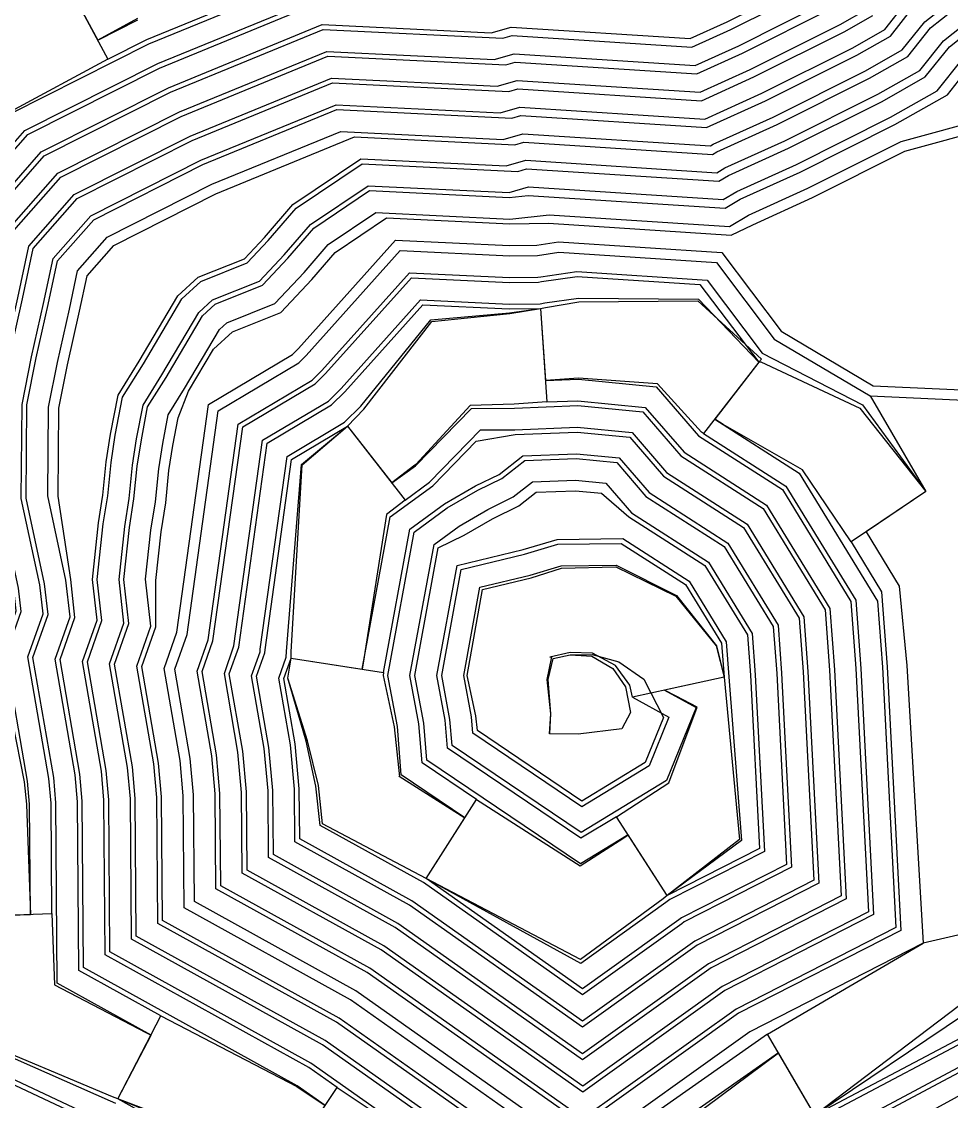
# Model space of a CAD drawing. Extents: x 740379 to 741806, y 7642263 to 7643624.
# Drawn here: x 740641 to 741157, y 7642722 to 7643321 of the extents above; entities that cross this region are included whole.
import ezdxf

# ---------------------------------------------------------------- set-up
doc = ezdxf.new("R2010")
doc.units = 0

msp = doc.modelspace()

# ---------------------------------------------------------------- linework, layer by layer
at = {"layer": 'ROAD', "color": 7}
for points in [[(740527.016, 7642704.546, 190), (740532.623, 7642824.584, 190), (740531.975, 7642878.138, 190), (740531.387, 7642882.633, 190), (740527.425, 7642909.228, 190), (740527.005, 7642910.62, 190), (740515.151, 7642976.928, 190), (740523.863, 7643002.815, 190), (740520.508, 7643018.977, 190), (740513.999, 7643039.77, 190), (740514.828, 7643120.559, 190), (740521.996, 7643152.516, 190), (740522.204, 7643154.365, 190), (740526.007, 7643189.175, 190), (740539.675, 7643248.119, 190), (740567.95, 7643276.921, 190), (740568.971, 7643278.413, 190), (740598.367, 7643314.411, 190), (740664.215, 7643346.406, 190), (740683.185, 7643311.195, 190), (740705.476, 7643322.444, 190)], [(740542.137, 7642713.66, 180), (740547.306, 7642824.409, 180), (740546.643, 7642879.183, 180), (740545.922, 7642884.69, 180), (740541.787, 7642912.447, 180), (740541.306, 7642914.043, 180), (740530.263, 7642975.81, 180), (740539.034, 7643001.872, 180), (740534.873, 7643022.348, 180), (740534.466, 7643023.526, 180), (740528.701, 7643041.94, 180), (740529.491, 7643118.858, 180), (740536.495, 7643150.084, 180), (740536.794, 7643152.753, 180), (740540.505, 7643186.711, 180), (740553.043, 7643240.781, 180), (740579.326, 7643267.555, 180), (740610.04, 7643241.937, 180), (740635.243, 7643270.557, 180), (740711.481, 7643309.041, 180), (740803.195, 7643346.662, 180)], [(740673.734, 7642684.254, 160), (740572.378, 7642731.887, 160), (740576.671, 7642824.059, 160), (740575.979, 7642881.274, 160), (740574.992, 7642888.806, 160), (740570.511, 7642918.883, 160), (740569.906, 7642920.888, 160), (740560.487, 7642973.573, 160), (740569.377, 7642999.985, 160), (740563.257, 7643030.099, 160), (740602.118, 7643039.558, 160), (740599.355, 7643052.401, 160), (740599.842, 7643113.232, 160), (740605.997, 7643143.941, 160), (740612.687, 7643173.767, 160), (740620.245, 7643209.102, 160), (740653.533, 7643246.903, 160), (740723.492, 7643282.235, 160), (740808.294, 7643317.02, 160), (740907.93, 7643312.179, 160), (740913.219, 7643313.701, 160), (741012.918, 7643307.221, 160), (741034.634, 7643317.08, 160), (741083.465, 7643341.51, 160)], [(740667.759, 7642670.843, 170), (740557.258, 7642722.773, 170), (740561.988, 7642824.234, 170), (740561.311, 7642880.228, 170), (740560.457, 7642886.748, 170), (740556.149, 7642915.665, 170), (740555.606, 7642917.465, 170), (740545.375, 7642974.691, 170), (740554.206, 7643000.928, 170), (740549.065, 7643026.225, 170), (740548.422, 7643028.08, 170), (740543.404, 7643044.111, 170), (740544.153, 7643117.158, 170), (740550.993, 7643147.648, 170), (740590.397, 7643140.842, 170), (740598.341, 7643176.874, 170), (740606.693, 7643215.924, 170), (740644.388, 7643258.73, 170), (740717.486, 7643295.638, 170), (740805.745, 7643331.841, 170)], [(740679.697, 7642697.672, 150), (740587.498, 7642741.001, 150), (740591.354, 7642823.885, 150), (740590.647, 7642882.32, 150), (740589.527, 7642890.865, 150), (740584.874, 7642922.094, 150), (740624.089, 7642929.959, 150), (740616.978, 7642971.055, 150), (740625.663, 7642995.745, 150), (740624.7, 7643004.398, 150), (740614.047, 7643053.904, 150), (740614.51, 7643111.717, 150), (740620.351, 7643140.862, 150), (740627.03, 7643170.638, 150), (740633.798, 7643202.28, 150), (740662.678, 7643235.076, 150), (740729.498, 7643268.832, 150), (740810.844, 7643302.2, 150), (740909.597, 7643297.402, 150), (740914.817, 7643298.903, 150), (741015.634, 7643292.35, 150), (741041.027, 7643303.883, 150), (741090.477, 7643328.629, 150)], [(740767.036, 7642682.792, 130), (740694.341, 7642723.413, 130), (740712.758, 7642758.916, 130), (740660.748, 7642787.69, 130), (740659.969, 7642887.846, 130), (740658.758, 7642901.794, 130), (740647.211, 7642968.526, 130), (740655.587, 7642992.34, 130), (740653.656, 7643009.394, 130), (740643.431, 7643056.911, 130), (740643.846, 7643108.688, 130), (740649.058, 7643134.704, 130), (740655.714, 7643164.381, 130), (740660.902, 7643188.636, 130), (740680.971, 7643211.425, 130), (740741.513, 7643242.028, 130), (740815.943, 7643272.558, 130), (740912.932, 7643267.846, 130), (740918.013, 7643269.307, 130), (741021.069, 7643262.609, 130), (741053.816, 7643277.489, 130), (741104.503, 7643302.869, 130), (741123.089, 7643313.424, 130), (741135.051, 7643328.428, 130)], [(740809.479, 7642719.778, 120), (740793.919, 7642730.791, 120), (740675.361, 7642796.382, 120), (740674.635, 7642888.646, 120), (740673.309, 7642903.795, 120), (740662.327, 7642967.262, 120), (740670.553, 7642990.646, 120), (740668.162, 7643011.733, 120), (740661.214, 7643058.094, 120), (740661.605, 7643106.855, 120), (740666.431, 7643130.948, 120), (740673.082, 7643160.605, 120), (740677.311, 7643180.376, 120), (740692.046, 7643197.109, 120), (740748.696, 7643225.763, 120), (740825.782, 7643257.383, 120), (740914.6, 7643253.068, 120), (740919.611, 7643254.509, 120), (741024.366, 7643247.701, 120), (741026.708, 7643249.066, 120), (741060.213, 7643264.294, 120), (741111.516, 7643289.99, 120), (741132.79, 7643302.07, 120), (741145.461, 7643317.964, 120), (741163.719, 7643332.365, 120)], [(740685.65, 7642711.094, 140), (740602.586, 7642750.13, 140), (740605.803, 7642824.509, 140), (740645.775, 7642825.888, 140), (740645.304, 7642887.052, 140), (740644.206, 7642899.796, 140), (740632.094, 7642969.791, 140), (740640.624, 7642994.039, 140), (740639.178, 7643006.892, 140), (740628.739, 7643055.408, 140), (740629.178, 7643110.203, 140), (740634.704, 7643137.783, 140), (740641.372, 7643167.51, 140), (740647.35, 7643195.458, 140), (740671.824, 7643223.25, 140), (740735.506, 7643255.43, 140), (740813.393, 7643287.379, 140), (740911.265, 7643282.624, 140), (740916.415, 7643284.105, 140), (741018.351, 7643277.48, 140), (741047.421, 7643290.686, 140), (741097.49, 7643315.749, 140), (741113.388, 7643324.777, 140)], [(740899.346, 7642674.301, 110), (740801.547, 7642743.347, 110), (740689.972, 7642805.075, 110), (740689.3, 7642889.453, 110), (740687.86, 7642905.801, 110), (740677.443, 7642965.997, 110), (740685.518, 7642988.952, 110), (740682.93, 7643011.78, 110), (740686.233, 7643042.703, 110), (740688.704, 7643058.251, 110), (740690.552, 7643076.692, 110), (740692.945, 7643091.866, 110), (740696.975, 7643113.04, 110), (740708.515, 7643131.517, 110), (740729.81, 7643167.51, 110), (740740.411, 7643177.238, 110), (740766.111, 7643187.472, 110), (740777.805, 7643199.923, 110), (740793.229, 7643217.799, 110), (740829.933, 7643242.485, 110), (740916.268, 7643238.29, 110), (740921.208, 7643239.711, 110), (741027.893, 7643232.778, 110), (741033.235, 7643235.926, 110), (741066.611, 7643251.099, 110), (741118.53, 7643277.11, 110), (741142.491, 7643290.717, 110), (741155.871, 7643307.5, 110), (741171.083, 7643319.498, 110)], [(740952.408, 7642654.809, 100), (740809.356, 7642755.803, 100), (740704.583, 7642813.768, 100), (740703.965, 7642890.264, 100), (740702.41, 7642907.81, 100), (740692.56, 7642964.733, 100), (740700.484, 7642987.259, 100), (740697.698, 7643011.828, 100), (740700.779, 7643040.703, 100), (740703.276, 7643056.443, 100), (740705.106, 7643074.741, 100), (740707.402, 7643089.308, 100), (740710.882, 7643107.595, 100), (740721.075, 7643123.918, 100), (740741.336, 7643158.164, 100), (740748.348, 7643164.598, 100), (740774.576, 7643175.043, 100), (740788.754, 7643190.141, 100), (740803.056, 7643206.717, 100), (740834.085, 7643227.586, 100), (740911.563, 7643223.822, 100), (740921.996, 7643224.966, 100), (741031.455, 7643217.852, 100), (741039.786, 7643222.797, 100), (741073.011, 7643237.905, 100), (741125.545, 7643264.231, 100), (741154.788, 7643280.837, 100), (741167.07, 7643296.243, 100)], [(741181.703, 7642767.498, 90), (741081.27, 7642714.46, 90), (741061.085, 7642748.946, 90), (740952.446, 7642672.752, 90), (740817.166, 7642768.259, 90), (740719.192, 7642822.462, 90), (740718.629, 7642891.081, 90), (740716.959, 7642909.822, 90), (740707.676, 7642963.468, 90), (740715.395, 7642985.411, 90), (740715.512, 7643011.257, 90), (740718.381, 7643038.224, 90), (740720.927, 7643054.333, 90), (740722.715, 7643072.311, 90), (740724.897, 7643086.172, 90), (740727.821, 7643101.534, 90), (740733.636, 7643116.319, 90), (740747.428, 7643139.631, 90), (740757.958, 7643149.294, 90), (740784.827, 7643159.994, 90), (740802.046, 7643178.339, 90), (740814.955, 7643193.3, 90), (740843.408, 7643212.437, 90), (740911.98, 7643209.111, 90), (740933.436, 7643209.529, 90), (741034.806, 7643202.94, 90), (741046.812, 7643208.664, 90), (741079.909, 7643223.718, 90), (741131.222, 7643249.433, 90), (741179.228, 7643262.634, 90)], [(741320.044, 7642851.087, 80), (741141.306, 7642809.853, 80), (741045.115, 7642760.774, 80), (740952.446, 7642694.507, 80), (740826.345, 7642783.493, 80), (740736.879, 7642832.989, 80), (740736.375, 7642892.181, 80), (740734.557, 7642912.365, 80), (740725.979, 7642961.937, 80), (740732.753, 7642981.194, 80), (740750.062, 7643105.417, 80), (740794.771, 7643132.052, 80), (740798.881, 7643136.094, 80), (740851, 7643194.275, 80), (740911.918, 7643191.333, 80), (740927.286, 7643191.632, 80), (740939.117, 7643193.353, 80), (741026.571, 7643187.669, 80), (741058.597, 7643145.241, 80), (741111.911, 7643113.62, 80), (741111.911, 7643113.62, 80), (741220.046, 7643108.665, 80)], [(741187.856, 7642755.286, 100), (741089.475, 7642702.761, 100)], [(741194.015, 7642743.078, 110), (741097.211, 7642690.251, 110)]]:
    msp.add_polyline3d(points, dxfattribs=at)
at = {"layer": 'ROAD', "color": 3}
for points in [[(740539.377, 7642711.996, 190), (740544.626, 7642824.377, 190), (740543.966, 7642878.992, 190), (740543.272, 7642884.295, 190), (740539.165, 7642911.859, 190), (740538.695, 7642913.418, 190), (740527.504, 7642976.014, 190), (740536.265, 7643002.044, 190), (740532.283, 7643021.641, 190), (740531.909, 7643022.725, 190), (740526.018, 7643041.544, 190), (740526.814, 7643119.169, 190), (740533.849, 7643150.528, 190), (740534.131, 7643153.044, 190), (740537.859, 7643187.161, 190), (740550.603, 7643242.121, 190), (740577.253, 7643269.268, 190), (740578.804, 7643271.533, 190), (740604.706, 7643307.782, 190), (740664.215, 7643346.406, 190), (740688.879, 7643300.627, 190), (740710.464, 7643311.52, 190), (740802.73, 7643349.367, 190)], [(740617.771, 7643210.347, 170), (740651.863, 7643249.061, 170), (740722.475, 7643284.714, 170), (740807.829, 7643319.725, 170), (740901.476, 7643315.176, 170), (740912.711, 7643318.407, 170), (741012.055, 7643311.95, 170), (741032.548, 7643321.25, 170), (741081.163, 7643345.565, 170)], [(740554.498, 7642721.11, 180), (740559.309, 7642824.202, 180), (740558.634, 7642880.037, 180), (740557.807, 7642886.353, 180), (740553.527, 7642915.077, 180), (740552.996, 7642916.841, 180), (740542.617, 7642974.896, 180), (740551.436, 7643001.101, 180), (740546.474, 7643025.517, 180), (740545.865, 7643027.279, 180), (740540.72, 7643043.714, 180), (740541.477, 7643117.468, 180), (740548.347, 7643148.097, 180), (740548.73, 7643151.504, 180), (740552.036, 7643185.495, 180), (740558.095, 7643238.795, 180), (740579.326, 7643267.555, 180), (740619.258, 7643234.247, 180), (740642.719, 7643260.889, 180), (740716.469, 7643298.117, 180), (740805.279, 7643334.546, 180)], [(740771.284, 7642691.896, 130), (740694.341, 7642723.413, 130), (740718.286, 7642769.572, 130), (740672.694, 7642794.795, 130), (740671.965, 7642888.413, 130), (740670.669, 7642903.339, 130), (740659.568, 7642967.493, 130), (740667.821, 7642990.955, 130), (740665.512, 7643011.336, 130), (740655.441, 7643058.14, 130), (740655.836, 7643107.45, 130), (740660.797, 7643132.212, 130), (740667.437, 7643161.813, 130), (740671.981, 7643183.059, 130), (740688.448, 7643201.759, 130), (740746.505, 7643231.105, 130), (740818.027, 7643260.443, 130), (740908.147, 7643256.064, 130), (740919.102, 7643259.215, 130), (741023.248, 7643252.446, 130), (741024.779, 7643253.311, 130), (741058.125, 7643268.463, 130), (741109.214, 7643294.044, 130), (741129.705, 7643305.681, 130), (741142.151, 7643321.292, 130), (741161.377, 7643336.457, 130)], [(740678.557, 7642695.247, 160), (740584.738, 7642739.338, 160), (740588.674, 7642823.853, 160), (740587.969, 7642882.129, 160), (740586.877, 7642890.47, 160), (740582.252, 7642921.513, 160), (740581.435, 7642924.22, 160), (740567.748, 7642973.749, 160), (740573.706, 7643000.235, 160), (740563.257, 7643030.099, 160), (740613.782, 7643042.396, 160), (740611.365, 7643053.63, 160), (740611.833, 7643111.994, 160), (740617.736, 7643141.448, 160), (740624.41, 7643171.199, 160), (740631.324, 7643203.525, 160), (740661.009, 7643237.235, 160), (740728.482, 7643271.311, 160), (740810.378, 7643304.905, 160), (740903.144, 7643300.398, 160), (740914.309, 7643303.609, 160), (741014.77, 7643297.08, 160), (741038.94, 7643308.053, 160), (741088.175, 7643332.684, 160)], [(740684.51, 7642708.669, 150), (740599.832, 7642748.464, 150), (740603.116, 7642824.397, 150), (740595.411, 7642883.225, 150), (740593.253, 7642891.847, 150), (740584.874, 7642922.094, 150), (740635.859, 7642932.319, 150), (740629.335, 7642970.021, 150), (740637.893, 7642994.349, 150), (740636.559, 7643006.329, 150), (740626.057, 7643055.133, 150), (740626.501, 7643110.479, 150), (740632.09, 7643138.369, 150), (740638.752, 7643168.07, 150), (740644.876, 7643196.703, 150), (740670.155, 7643225.409, 150), (740734.489, 7643257.909, 150), (740812.928, 7643290.084, 150), (740904.811, 7643285.62, 150), (740915.907, 7643288.811, 150), (741017.487, 7643282.209, 150), (741045.333, 7643294.855, 150), (741095.187, 7643319.804, 150), (741110.302, 7643328.387, 150)], [(740605.803, 7642824.509, 140), (740657.772, 7642826.302, 140), (740657.3, 7642887.614, 140), (740656.118, 7642901.337, 140), (740644.451, 7642968.757, 140), (740652.856, 7642992.649, 140), (740651.036, 7643008.83, 140), (740640.749, 7643056.637, 140), (740641.168, 7643108.965, 140), (740646.444, 7643135.291, 140), (740653.094, 7643164.942, 140), (740658.428, 7643189.881, 140), (740679.301, 7643213.583, 140), (740740.496, 7643244.507, 140), (740815.477, 7643275.263, 140), (740906.479, 7643270.842, 140), (740917.505, 7643274.013, 140), (741020.205, 7643267.338, 140), (741051.728, 7643281.659, 140), (741102.2, 7643306.924, 140), (741120.004, 7643317.034, 140), (741131.741, 7643331.756, 140)], [(740787.295, 7642686.498, 120), (740816.137, 7642729.767, 120), (740800.309, 7642740.97, 120), (740687.305, 7642803.488, 120), (740686.631, 7642889.218, 120), (740685.22, 7642905.344, 120), (740674.684, 7642966.228, 120), (740682.787, 7642989.261, 120), (740680.235, 7643011.772, 120), (740683.587, 7643043.123, 120), (740686.038, 7643058.518, 120), (740687.906, 7643077.11, 120), (740690.313, 7643092.366, 120), (740694.436, 7643114.034, 120), (740706.209, 7643132.881, 120), (740727.706, 7643169.216, 120), (740738.962, 7643179.545, 120), (740764.566, 7643189.741, 120), (740775.776, 7643201.673, 120), (740791.435, 7643219.821, 120), (740829.176, 7643245.204, 120), (740909.814, 7643241.287, 120), (740920.7, 7643244.417, 120), (741026.762, 7643237.524, 120), (741031.306, 7643240.171, 120), (741064.523, 7643255.268, 120), (741116.228, 7643281.165, 120), (741139.406, 7643294.327, 120), (741152.561, 7643310.827, 120), (741168.741, 7643323.59, 120)], [(740906.004, 7642684.29, 110), (740807.931, 7642753.529, 110), (740701.916, 7642812.181, 110), (740701.296, 7642890.028, 110), (740699.77, 7642907.353, 110), (740689.801, 7642964.964, 110), (740697.752, 7642987.568, 110), (740695.003, 7643011.819, 110), (740698.133, 7643041.123, 110), (740700.61, 7643056.71, 110), (740702.459, 7643075.158, 110), (740704.769, 7643089.809, 110), (740708.343, 7643108.589, 110), (740718.769, 7643125.282, 110), (740739.232, 7643159.87, 110), (740746.899, 7643166.905, 110), (740773.031, 7643177.311, 110), (740786.725, 7643191.892, 110), (740801.262, 7643208.74, 110), (740833.327, 7643230.306, 110), (740911.482, 7643226.509, 110), (740922.298, 7643229.619, 110), (741030.317, 7643222.599, 110), (741037.856, 7643227.041, 110), (741070.922, 7643242.074, 110), (741123.242, 7643268.286, 110), (741149.108, 7643282.974, 110), (741162.971, 7643300.363, 110)], [(740952.433, 7642669.481, 100), (740815.74, 7642765.985, 100), (740716.525, 7642820.875, 100), (740715.96, 7642890.843, 100), (740714.319, 7642909.365, 100), (740704.917, 7642963.699, 100), (740712.718, 7642985.874, 100), (740709.771, 7643011.868, 100), (740712.679, 7643039.125, 100), (740715.182, 7643054.905, 100), (740717.012, 7643073.208, 100), (740719.226, 7643087.251, 100), (740722.25, 7643103.144, 100), (740731.33, 7643117.684, 100), (740750.759, 7643150.524, 100), (740754.837, 7643154.265, 100), (740781.496, 7643164.882, 100), (740797.675, 7643182.111, 100), (740811.09, 7643197.659, 100), (740837.479, 7643215.407, 100), (740911.928, 7643211.79, 100), (740933.738, 7643214.182, 100), (741033.896, 7643207.672, 100), (741044.421, 7643213.919, 100), (741077.322, 7643228.88, 100), (741129.143, 7643254.849, 100), (741177.235, 7643268.053, 100)], [(741164.323, 7642770.276, 90), (741081.27, 7642714.46, 90), (741055.002, 7642759.338, 90), (740952.469, 7642687.425, 90), (740823.55, 7642778.441, 90), (740731.134, 7642829.569, 90), (740730.625, 7642891.663, 90), (740728.868, 7642911.38, 90), (740720.034, 7642962.435, 90), (740727.114, 7642982.564, 90), (740744.726, 7643108.958, 90), (740791.219, 7643136.656, 90), (740794.581, 7643139.946, 90), (740848.533, 7643200.174, 90), (740911.806, 7643197.106, 90), (740926.812, 7643197.397, 90), (740938.886, 7643199.153, 90), (741029.585, 7643193.259, 90), (741062.52, 7643149.627, 90), (741113.616, 7643119.322, 90), (741219.936, 7643114.45, 90)], [(741182.954, 7642765.129, 100), (741082.818, 7642712.248, 100)], [(740693.174, 7642720.996, 140), (740690.323, 7642722.148, 140), (740611.868, 7642756.787, 140)], [(741189.118, 7642752.922, 110), (741090.887, 7642700.478, 110)]]:
    msp.add_polyline3d(points, dxfattribs=at)
at = {"layer": 'ROAD', "color": 1}
for points in [[(740664.215, 7643346.406, 190), (740688.879, 7643300.627, 190), (740634.603, 7643271.385, 183.835)], [(740635.243, 7643270.557, 180), (740711.481, 7643309.041, 180), (740803.195, 7643346.662, 180)], [(740620.245, 7643209.102, 160), (740653.533, 7643246.903, 160), (740723.492, 7643282.235, 160), (740808.294, 7643317.02, 160), (740907.93, 7643312.179, 160), (740913.219, 7643313.701, 160), (741012.918, 7643307.221, 160), (741034.634, 7643317.08, 160), (741083.465, 7643341.51, 160)], [(740605.803, 7642824.509, 140), (740657.772, 7642826.302, 140), (740659.137, 7642786.731, 136.041), (740709.923, 7642760.387, 130.319), (740712.758, 7642758.916, 130), (740712.758, 7642758.916, 130), (740660.748, 7642787.69, 130), (740659.969, 7642887.846, 130), (740658.758, 7642901.794, 130), (740647.211, 7642968.526, 130), (740655.587, 7642992.34, 130), (740653.656, 7643009.394, 130), (740643.431, 7643056.911, 130), (740643.846, 7643108.688, 130), (740649.058, 7643134.704, 130), (740655.714, 7643164.381, 130), (740660.902, 7643188.636, 130), (740680.971, 7643211.425, 130), (740741.513, 7643242.028, 130), (740815.943, 7643272.558, 130), (740912.932, 7643267.846, 130), (740918.013, 7643269.307, 130), (741021.069, 7643262.609, 130), (741053.816, 7643277.489, 130), (741104.503, 7643302.869, 130), (741123.089, 7643313.424, 130), (741135.051, 7643328.428, 130)], [(740606.693, 7643215.924, 170), (740644.388, 7643258.73, 170), (740717.486, 7643295.638, 170), (740805.745, 7643331.841, 170)], [(740633.798, 7643202.28, 150), (740662.678, 7643235.076, 150), (740729.498, 7643268.832, 150), (740810.844, 7643302.2, 150), (740909.597, 7643297.402, 150), (740914.817, 7643298.903, 150), (741015.634, 7643292.35, 150), (741041.027, 7643303.883, 150), (741090.477, 7643328.629, 150)], [(740809.479, 7642719.778, 120), (740793.919, 7642730.791, 120), (740675.361, 7642796.382, 120), (740674.635, 7642888.646, 120), (740673.309, 7642903.795, 120), (740662.327, 7642967.262, 120), (740670.553, 7642990.646, 120), (740668.162, 7643011.733, 120), (740661.214, 7643058.094, 120), (740661.605, 7643106.855, 120), (740666.431, 7643130.948, 120), (740673.082, 7643160.605, 120), (740677.311, 7643180.376, 120), (740692.046, 7643197.109, 120), (740748.696, 7643225.763, 120), (740825.782, 7643257.383, 120), (740914.6, 7643253.068, 120), (740919.611, 7643254.509, 120), (741024.366, 7643247.701, 120), (741026.708, 7643249.066, 120), (741060.213, 7643264.294, 120), (741111.516, 7643289.99, 120), (741132.79, 7643302.07, 120), (741145.461, 7643317.964, 120), (741163.719, 7643332.365, 120)], [(740634.704, 7643137.783, 140), (740641.372, 7643167.51, 140), (740647.35, 7643195.458, 140), (740671.824, 7643223.25, 140), (740735.506, 7643255.43, 140), (740813.393, 7643287.379, 140), (740911.265, 7643282.624, 140), (740916.415, 7643284.105, 140), (741018.351, 7643277.48, 140), (741047.421, 7643290.686, 140), (741097.49, 7643315.749, 140), (741113.388, 7643324.777, 140)], [(740705.289, 7643323.104, 192.511), (740683.185, 7643311.195, 190), (740683.185, 7643311.195, 190), (740705.476, 7643322.444, 190)], [(740899.346, 7642674.301, 110), (740801.547, 7642743.347, 110), (740689.972, 7642805.075, 110), (740689.3, 7642889.453, 110), (740687.86, 7642905.801, 110), (740677.443, 7642965.997, 110), (740685.518, 7642988.952, 110), (740682.93, 7643011.78, 110), (740686.233, 7643042.703, 110), (740688.704, 7643058.251, 110), (740690.552, 7643076.692, 110), (740692.945, 7643091.866, 110), (740696.975, 7643113.04, 110), (740708.515, 7643131.517, 110), (740729.81, 7643167.51, 110), (740740.411, 7643177.238, 110), (740766.111, 7643187.472, 110), (740777.805, 7643199.923, 110), (740793.229, 7643217.799, 110), (740829.933, 7643242.485, 110), (740916.268, 7643238.29, 110), (740921.208, 7643239.711, 110), (741027.893, 7643232.778, 110), (741033.235, 7643235.926, 110), (741066.611, 7643251.099, 110), (741118.53, 7643277.11, 110), (741142.491, 7643290.717, 110), (741155.871, 7643307.5, 110), (741171.083, 7643319.498, 110)], [(740952.408, 7642654.809, 100), (740809.356, 7642755.803, 100), (740704.583, 7642813.768, 100), (740703.965, 7642890.264, 100), (740702.41, 7642907.81, 100), (740692.56, 7642964.733, 100), (740700.484, 7642987.259, 100), (740697.698, 7643011.828, 100), (740700.779, 7643040.703, 100), (740703.276, 7643056.443, 100), (740705.106, 7643074.741, 100), (740707.402, 7643089.308, 100), (740710.882, 7643107.595, 100), (740721.075, 7643123.918, 100), (740741.336, 7643158.164, 100), (740748.348, 7643164.598, 100), (740774.576, 7643175.043, 100), (740788.754, 7643190.141, 100), (740803.056, 7643206.717, 100), (740834.085, 7643227.586, 100), (740911.563, 7643223.822, 100), (740921.996, 7643224.966, 100), (741031.455, 7643217.852, 100), (741039.786, 7643222.797, 100), (741073.011, 7643237.905, 100), (741125.545, 7643264.231, 100), (741154.788, 7643280.837, 100), (741167.07, 7643296.243, 100)], [(740980.781, 7642689.352, 100), (741061.085, 7642748.946, 90), (741061.085, 7642748.946, 90), (740952.446, 7642672.752, 90), (740817.166, 7642768.259, 90), (740719.192, 7642822.462, 90), (740718.629, 7642891.081, 90), (740716.959, 7642909.822, 90), (740707.676, 7642963.468, 90), (740715.395, 7642985.411, 90), (740715.512, 7643011.257, 90), (740718.381, 7643038.224, 90), (740720.927, 7643054.333, 90), (740722.715, 7643072.311, 90), (740724.897, 7643086.172, 90), (740727.821, 7643101.534, 90), (740733.636, 7643116.319, 90), (740747.428, 7643139.631, 90), (740757.958, 7643149.294, 90), (740784.827, 7643159.994, 90), (740802.046, 7643178.339, 90), (740814.955, 7643193.3, 90), (740843.408, 7643212.437, 90), (740911.98, 7643209.111, 90), (740933.436, 7643209.529, 90), (741034.806, 7643202.94, 90), (741046.812, 7643208.664, 90), (741079.909, 7643223.718, 90), (741131.222, 7643249.433, 90), (741179.228, 7643262.634, 90)], [(741161.512, 7642775.332, 80), (741081.27, 7642714.46, 90), (741055.002, 7642759.338, 90), (741141.306, 7642809.853, 80), (741141.306, 7642809.853, 80), (741045.115, 7642760.774, 80), (740952.446, 7642694.507, 80), (740826.345, 7642783.493, 80), (740736.879, 7642832.989, 80), (740736.375, 7642892.181, 80), (740734.557, 7642912.365, 80), (740725.979, 7642961.937, 80), (740732.753, 7642981.194, 80), (740750.062, 7643105.417, 80), (740794.771, 7643132.052, 80), (740798.881, 7643136.094, 80), (740851, 7643194.275, 80), (740911.918, 7643191.333, 80), (740927.286, 7643191.632, 80), (740939.117, 7643193.353, 80), (741026.571, 7643187.669, 80), (741058.597, 7643145.241, 80), (741111.911, 7643113.62, 80), (741111.911, 7643113.62, 80), (741220.046, 7643108.665, 80)], [(740635.859, 7642932.319, 150), (740642.393, 7642899.446, 146.865), (740643.688, 7642887.039, 145.981), (740643.707, 7642886.872, 145.965), (740645.775, 7642825.888, 140), (740645.775, 7642825.888, 140), (740645.304, 7642887.052, 140), (740644.206, 7642899.796, 140), (740632.094, 7642969.791, 140)], [(740772.072, 7642693.977, 121.696), (740694.341, 7642723.413, 130), (740718.286, 7642769.572, 130), (740793.677, 7642730.406, 121.696), (740809.479, 7642719.778, 120)], [(741181.703, 7642767.498, 90), (741081.27, 7642714.46, 90)], [(740767.036, 7642682.792, 130), (740694.341, 7642723.413, 130), (740694.341, 7642723.413, 130), (740691.328, 7642724.539, 130.319), (740612.869, 7642757.505, 136.041)], [(741187.856, 7642755.286, 100), (741089.475, 7642702.761, 100)], [(740685.65, 7642711.094, 140), (740602.586, 7642750.13, 140)], [(741194.015, 7642743.078, 110), (741097.211, 7642690.251, 110)], [(740787.295, 7642686.498, 120), (740816.137, 7642729.767, 120), (740899.346, 7642674.301, 110)]]:
    msp.add_polyline3d(points, dxfattribs=at)
at = {"layer": 'ROAD', "color": 7}
for points in [[(741128.043, 7643008.087, 80), (741132.325, 7642964.006, 80), (741141.306, 7642809.853, 80), (741045.115, 7642760.774, 80), (740952.446, 7642694.507, 80), (740826.345, 7642783.493, 80), (740736.879, 7642832.989, 80), (740736.375, 7642892.181, 80), (740734.557, 7642912.365, 80), (740725.979, 7642961.937, 80), (740732.753, 7642981.194, 80), (740750.062, 7643105.417, 80), (740794.771, 7643132.052, 80), (740798.881, 7643136.094, 80), (740851, 7643194.275, 80), (740911.918, 7643191.333, 80), (740927.286, 7643191.632, 80), (740939.117, 7643193.353, 80), (741026.571, 7643187.669, 80), (741058.597, 7643145.241, 80), (741111.911, 7643113.62, 80), (741142.711, 7643060.669, 80), (741109.605, 7643038.238, 80)], [(741025.615, 7643100.791, 70), (741072.486, 7643070.831, 70), (741115.948, 7642999.759, 70), (741118.671, 7642963.187, 70), (741126.154, 7642818.602, 70), (741037.467, 7642773.352, 70), (740952.39, 7642712.513, 70), (740834.153, 7642795.949, 70), (740751.485, 7642841.685, 70), (740751.039, 7642893.013, 70), (740749.105, 7642914.385, 70), (740741.095, 7642960.673, 70), (740747.089, 7642977.71, 70), (740763.629, 7643096.412, 70), (740803.804, 7643120.346, 70), (740809.562, 7643126.017, 70), (740857.272, 7643179.276, 70), (740911.73, 7643176.651, 70), (740927.748, 7643176.837, 70), (740929.493, 7643177.119, 70), (740949.228, 7643179.989, 70), (741017.336, 7643175.563, 70), (741050.156, 7643132.323, 70)], [(740931.642, 7643122.262, 60), (740950.074, 7643122.983, 60), (740993.051, 7643118.777, 60), (741016.532, 7643091.548, 60), (741063.194, 7643061.722, 60), (741101.248, 7642999.494, 60), (741104.018, 7642962.293, 60), (741111.002, 7642827.351, 60), (741029.82, 7642785.93, 60), (740952.333, 7642730.519, 60), (740841.961, 7642808.406, 60), (740766.089, 7642850.381, 60), (740765.703, 7642893.849, 60), (740763.653, 7642916.409, 60), (740756.212, 7642959.409, 60), (740761.425, 7642974.227, 60), (740777.195, 7643087.407, 60), (740812.841, 7643108.643, 60), (740820.245, 7643115.942, 60), (740863.544, 7643164.277, 60), (740911.541, 7643161.968, 60), (740929.007, 7643162.171, 60)], [(740859.467, 7643074.935, 50), (740890.542, 7643106.704, 50), (740914.488, 7643106.9, 50), (740949.644, 7643108.276, 50), (740985.772, 7643104.739, 50), (741006.817, 7643080.336, 50), (741052.436, 7643051.176, 50), (741086.872, 7642994.864, 50), (741089.365, 7642961.398, 50), (741095.85, 7642836.1, 50), (741022.172, 7642798.508, 50), (740952.277, 7642748.526, 50), (740849.77, 7642820.862, 50), (740780.691, 7642859.079, 50), (740780.366, 7642894.69, 50), (740778.2, 7642918.434, 50), (740771.331, 7642958.126, 50), (740775.93, 7642971.098, 50), (740776.023, 7642972.627, 50), (740790.762, 7643078.402, 50), (740821.878, 7643096.939, 50), (740846.399, 7643065.342, 50)], [(740829.974, 7642961.984, 40), (740845.498, 7643046.472, 40), (740869.122, 7643063.811, 40), (740893.242, 7643088.471, 40), (740914.876, 7643092.224, 40), (740949.214, 7643093.568, 40), (740978.493, 7643090.702, 40), (740997.102, 7643069.123, 40), (741041.678, 7643040.631, 40), (741072.497, 7642990.234, 40), (741074.712, 7642960.504, 40), (741080.698, 7642844.849, 40), (741014.525, 7642811.086, 40), (740952.22, 7642766.532, 40), (740857.578, 7642833.318, 40), (740795.292, 7642867.778, 40), (740795.03, 7642895.536, 40), (740792.747, 7642920.462, 40), (740786.451, 7642956.843, 40), (740790.455, 7642968.138, 40)], [(740851.679, 7642903.278, 30), (740849.526, 7642930.151, 30), (740844.256, 7642958.485, 30), (740858.882, 7643038.087, 30), (740877.154, 7643051.498, 30), (740894.081, 7643061.26, 30), (740907.38, 7643067.815, 30), (740920.159, 7643077.74, 30), (740948.784, 7643078.86, 30), (740971.214, 7643076.665, 30), (740987.387, 7643057.911, 30), (741030.921, 7643030.085, 30), (741058.122, 7642985.604, 30), (741060.059, 7642959.609, 30), (741065.545, 7642853.619, 30), (741007.208, 7642824.007, 30), (741005.765, 7642822.868, 30), (740952.164, 7642784.538, 30), (740865.389, 7642845.773, 30), (740886.879, 7642879.505, 30)], [(740977.557, 7642870.029, 20), (740951.042, 7642853.883, 20), (740865.747, 7642911.491, 20), (740864.097, 7642932.085, 20), (740859.184, 7642958.501, 20), (740872.214, 7643029.416, 20), (740886.61, 7643036.434, 20), (740902.29, 7643045.491, 20), (740916.857, 7643052.671, 20), (740926.555, 7643060.203, 20), (740948.263, 7643061.053, 20), (740962.87, 7643059.623, 20), (740978.003, 7643046.488, 20), (741020.163, 7643019.539, 20), (741043.747, 7642980.973, 20), (741045.406, 7642958.715, 20), (741050.392, 7642862.39, 20), (740999.266, 7642836.438, 20)], [(740997.75, 7642950.327, 10), (741015.237, 7642940.664, 10), (740998.814, 7642900.16, 10), (740951.452, 7642871.32, 10), (740879.816, 7642919.703, 10), (740878.669, 7642934.018, 10), (740874.113, 7642958.517, 10), (740884.926, 7643017.367, 10), (740920.1, 7643025.798, 10), (740938.502, 7643031.37, 10), (740973.786, 7643031.761, 10), (741009.405, 7643008.993, 10), (741029.372, 7642976.343, 10), (741030.773, 7642957.552, 10)], [(740935.939, 7642967.927, 0), (740945.479, 7642969.916, 0), (740957.33, 7642969.264, 0), (740969.032, 7642962.422, 0), (740976.153, 7642952.199, 0), (740978.872, 7642937.888, 0), (740974.139, 7642928.847, 0), (740949.75, 7642925.905, 0), (740933.835, 7642926.008, 0), (740934.668, 7642937.152, 0), (740933.164, 7642956.243, 0)]]:
    msp.add_polyline3d(points, close=True, dxfattribs=at)
at = {"layer": 'ROAD', "color": 3}
for points in [[(741118.25, 7643004.934, 80), (741121.346, 7642963.325, 80), (741128.919, 7642817.005, 80), (741038.863, 7642771.056, 80), (740952.4, 7642709.226, 80), (740832.728, 7642793.675, 80), (740748.819, 7642840.097, 80), (740748.37, 7642892.772, 80), (740746.465, 7642913.929, 80), (740738.336, 7642960.904, 80), (740744.472, 7642978.346, 80), (740761.152, 7643098.055, 80), (740802.155, 7643122.483, 80), (740807.566, 7643127.805, 80), (740856.127, 7643182.013, 80), (740911.699, 7643179.33, 80), (740927.517, 7643179.514, 80), (740929.107, 7643179.771, 80), (740949.121, 7643182.681, 80), (741021.35, 7643177.987, 80), (741051.985, 7643137.403, 80), (741107.627, 7643108.619, 80), (741142.711, 7643060.669, 80), (741101.317, 7643032.623, 80)], [(741019.447, 7643092.865, 70), (741065.157, 7643063.647, 70), (741103.872, 7643000.34, 70), (741106.694, 7642962.431, 70), (741113.768, 7642825.754, 70), (741031.216, 7642783.634, 70), (740952.344, 7642727.233, 70), (740840.536, 7642806.132, 70), (740763.423, 7642848.794, 70), (740763.034, 7642893.607, 70), (740761.012, 7642915.952, 70), (740753.453, 7642959.639, 70), (740758.808, 7642974.863, 70), (740774.719, 7643089.051, 70), (740811.191, 7643110.779, 70), (740818.25, 7643117.73, 70), (740862.399, 7643167.015, 70), (740911.51, 7643164.647, 70), (740928.783, 7643164.848, 70), (740931.316, 7643165.258, 70), (740950.044, 7643167.982, 70), (741016.608, 7643167.403, 70), (741050.156, 7643132.323, 70)], [(740932.432, 7643110.284, 60), (740949.723, 7643110.96, 60), (740987.101, 7643107.302, 60), (741008.59, 7643082.383, 60), (741054.4, 7643053.101, 60), (741089.496, 7642995.71, 60), (741092.041, 7642961.537, 60), (741098.616, 7642834.503, 60), (741023.568, 7642796.212, 60), (740952.287, 7642745.239, 60), (740848.344, 7642818.588, 60), (740778.026, 7642857.491, 60), (740777.698, 7642894.447, 60), (740775.56, 7642917.977, 60), (740768.572, 7642958.36, 60), (740773.278, 7642971.638, 60), (740773.369, 7642972.997, 60), (740788.285, 7643080.046, 60), (740820.231, 7643099.077, 60), (740829.155, 7643107.875, 60), (740867.971, 7643155.967, 60), (740911.784, 7643159.808, 60), (740929.007, 7643162.171, 60)], [(740867.359, 7643065.842, 50), (740895.63, 7643094.746, 50), (740914.772, 7643094.902, 50), (740949.293, 7643096.253, 50), (740979.822, 7643093.265, 50), (740998.875, 7643071.17, 50), (741043.642, 7643042.556, 50), (741075.121, 7642991.079, 50), (741077.388, 7642960.642, 50), (741083.464, 7642843.252, 50), (741015.92, 7642808.79, 50), (740952.231, 7642763.245, 50), (740856.153, 7642831.045, 50), (740792.627, 7642866.19, 50), (740792.361, 7642895.291, 50), (740790.106, 7642920.005, 50), (740783.691, 7642957.077, 50), (740787.804, 7642968.681, 50), (740787.994, 7642971.782, 50), (740796.307, 7643075.537, 50), (740821.878, 7643096.939, 50), (740853.758, 7643055.859, 50)], [(740841.835, 7642960.137, 40), (740856.439, 7643039.617, 40), (740875.688, 7643053.745, 40), (740892.897, 7643063.663, 40), (740905.951, 7643070.098, 40), (740919.195, 7643080.384, 40), (740948.863, 7643081.545, 40), (740972.543, 7643079.227, 40), (740989.161, 7643059.958, 40), (741032.884, 7643032.01, 40), (741060.746, 7642986.449, 40), (741062.735, 7642959.748, 40), (741068.311, 7642852.018, 40), (741008.658, 7642821.738, 40), (741007.323, 7642820.689, 40), (740952.174, 7642781.252, 40), (740863.961, 7642843.501, 40), (740806.549, 7642875.263, 40), (740804.188, 7642897.001, 40), (740798.883, 7642922.006, 40), (740788.672, 7642956.983, 40), (740790.455, 7642968.138, 40)], [(740863.179, 7642909.992, 30), (740861.437, 7642931.732, 30), (740856.46, 7642958.498, 30), (740869.824, 7643031.232, 30), (740883.722, 7643041.433, 30), (740899.738, 7643050.669, 30), (740913.778, 7643057.591, 30), (740924.477, 7643065.9, 30), (740948.433, 7643066.838, 30), (740965.264, 7643065.19, 30), (740979.446, 7643048.745, 30), (741022.127, 7643021.464, 30), (741046.371, 7642981.819, 30), (741048.082, 7642958.853, 30), (741053.158, 7642860.789, 30), (741000.712, 7642834.167, 30), (740998.555, 7642832.465, 30), (740951.318, 7642798.686, 30), (740865.389, 7642845.773, 30), (740893.328, 7642889.629, 30)], [(740971.041, 7642880.111, 20), (740951.377, 7642868.137, 20), (740877.248, 7642918.204, 20), (740876.009, 7642933.665, 20), (740871.388, 7642958.514, 20), (740882.605, 7643019.566, 20), (740919.323, 7643028.362, 20), (740938.091, 7643034.046, 20), (740974.556, 7643034.449, 20), (741011.369, 7643010.918, 20), (741031.996, 7642977.188, 20), (741033.441, 7642957.809, 20), (741040.429, 7642866.937, 20), (740999.266, 7642836.438, 20)], [(740979.975, 7642946.439, 10), (741000.116, 7642935.309, 10), (740989.184, 7642908.345, 10), (740951.788, 7642885.574, 10), (740891.316, 7642926.416, 10), (740890.581, 7642935.599, 10), (740886.316, 7642958.531, 10), (740895.317, 7643007.518, 10), (740923.24, 7643014.211, 10), (740940.344, 7643019.39, 10), (740971.007, 7643019.729, 10), (741004.479, 7643002.93, 10), (741026.651, 7642975.023, 10), (741030.773, 7642957.552, 10)]]:
    msp.add_polyline3d(points, close=True, dxfattribs=at)
at = {"layer": 'ROAD', "color": 1}
for points in [[(741025.615, 7643100.791, 70), (741072.486, 7643070.831, 70), (741115.948, 7642999.759, 70), (741118.671, 7642963.187, 70), (741126.154, 7642818.602, 70), (741037.467, 7642773.352, 70), (740952.39, 7642712.513, 70), (740834.153, 7642795.949, 70), (740751.485, 7642841.685, 70), (740751.039, 7642893.013, 70), (740749.105, 7642914.385, 70), (740741.095, 7642960.673, 70), (740747.089, 7642977.71, 70), (740763.629, 7643096.412, 70), (740803.804, 7643120.346, 70), (740809.562, 7643126.017, 70), (740857.272, 7643179.276, 70), (740911.73, 7643176.651, 70), (740927.748, 7643176.837, 70), (740929.493, 7643177.119, 70), (740949.228, 7643179.989, 70), (741017.336, 7643175.563, 70), (741050.156, 7643132.323, 70), (741050.156, 7643132.323, 70), (741051.272, 7643132.586, 70.115), (741106.125, 7643106.865, 75.175), (741142.711, 7643060.669, 80), (741101.317, 7643032.623, 80), (741074.254, 7643072.565, 75.175), (741030.39, 7643097.802, 70.115), (741025.615, 7643100.791, 70)], [(740931.642, 7643122.262, 60), (740950.074, 7643122.983, 60), (740993.051, 7643118.777, 60), (741016.532, 7643091.548, 60), (741063.194, 7643061.722, 60), (741101.248, 7642999.494, 60), (741104.018, 7642962.293, 60), (741111.002, 7642827.351, 60), (741029.82, 7642785.93, 60), (740952.333, 7642730.519, 60), (740841.961, 7642808.406, 60), (740766.089, 7642850.381, 60), (740765.703, 7642893.849, 60), (740763.653, 7642916.409, 60), (740756.212, 7642959.409, 60), (740761.425, 7642974.227, 60), (740777.195, 7643087.407, 60), (740812.841, 7643108.643, 60), (740820.245, 7643115.942, 60), (740863.544, 7643164.277, 60), (740911.541, 7643161.968, 60), (740929.007, 7643162.171, 60), (740929.007, 7643162.171, 60), (740931.749, 7643162.689, 60.277), (740950.191, 7643165.797, 61.849), (741016.201, 7643166.399, 66.239), (741051.513, 7643134.066, 69.864), (741050.156, 7643132.323, 70), (741019.447, 7643092.865, 70), (741018.281, 7643093.567, 69.864), (740993.88, 7643120.375, 66.239), (740950.089, 7643123.479, 61.849), (740934.405, 7643122.444, 60.277), (740931.642, 7643122.262, 60)], [(740859.467, 7643074.935, 50), (740890.542, 7643106.704, 50), (740914.488, 7643106.9, 50), (740949.644, 7643108.276, 50), (740985.772, 7643104.739, 50), (741006.817, 7643080.336, 50), (741052.436, 7643051.176, 50), (741086.872, 7642994.864, 50), (741089.365, 7642961.398, 50), (741095.85, 7642836.1, 50), (741022.172, 7642798.508, 50), (740952.277, 7642748.526, 50), (740849.77, 7642820.862, 50), (740780.691, 7642859.079, 50), (740780.366, 7642894.69, 50), (740778.2, 7642918.434, 50), (740771.331, 7642958.126, 50), (740775.93, 7642971.098, 50), (740776.023, 7642972.627, 50), (740790.762, 7643078.402, 50), (740821.878, 7643096.939, 50), (740821.878, 7643096.939, 50), (740830.888, 7643106.311, 51.301), (740830.888, 7643106.311, 51.301), (740868.545, 7643154.891, 55.808), (740911.86, 7643159.348, 58.261), (740929.007, 7643162.171, 60), (740932.432, 7643110.284, 60), (740914.394, 7643109.111, 58.261), (740889.882, 7643108.255, 55.808), (740859.676, 7643075.671, 51.365), (740859.238, 7643075.199, 51.301), (740846.399, 7643065.342, 50), (740846.399, 7643065.342, 50)], [(740829.974, 7642961.984, 40), (740845.498, 7643046.472, 40), (740869.122, 7643063.811, 40), (740893.242, 7643088.471, 40), (740914.876, 7643092.224, 40), (740949.214, 7643093.568, 40), (740978.493, 7643090.702, 40), (740997.102, 7643069.123, 40), (741041.678, 7643040.631, 40), (741072.497, 7642990.234, 40), (741074.712, 7642960.504, 40), (741080.698, 7642844.849, 40), (741014.525, 7642811.086, 40), (740952.22, 7642766.532, 40), (740857.578, 7642833.318, 40), (740795.292, 7642867.778, 40), (740795.03, 7642895.536, 40), (740792.747, 7642920.462, 40), (740786.451, 7642956.843, 40), (740790.455, 7642968.138, 40), (740790.455, 7642968.138, 40), (740790.576, 7642971.631, 40.345), (740796.646, 7643075.362, 48.686), (740821.878, 7643096.939, 50), (740853.758, 7643055.859, 50), (740843.376, 7643047.801, 48.686), (740830.507, 7642965.395, 40.345), (740829.974, 7642961.984, 40)], [(740851.679, 7642903.278, 30), (740849.526, 7642930.151, 30), (740844.256, 7642958.485, 30), (740858.882, 7643038.087, 30), (740877.154, 7643051.498, 30), (740894.081, 7643061.26, 30), (740907.38, 7643067.815, 30), (740920.159, 7643077.74, 30), (740948.784, 7643078.86, 30), (740971.214, 7643076.665, 30), (740987.387, 7643057.911, 30), (741030.921, 7643030.085, 30), (741058.122, 7642985.604, 30), (741060.059, 7642959.609, 30), (741065.545, 7642853.619, 30), (741007.208, 7642824.007, 30), (741005.765, 7642822.868, 30), (740952.164, 7642784.538, 30), (740865.389, 7642845.773, 30), (740865.389, 7642845.773, 30), (740807.98, 7642876.215, 34.305), (740805.66, 7642897.355, 34.35), (740799.673, 7642922.255, 36.91), (740788.718, 7642956.985, 39.833), (740790.455, 7642968.138, 40), (740841.835, 7642960.137, 40), (740841.578, 7642958.482, 39.833), (740847.701, 7642929.909, 36.91), (740850.622, 7642902.182, 34.35), (740850.573, 7642902.633, 34.305), (740886.879, 7642879.505, 30), (740886.879, 7642879.505, 30)], [(740977.557, 7642870.029, 20), (740951.042, 7642853.883, 20), (740865.747, 7642911.491, 20), (740864.097, 7642932.085, 20), (740859.184, 7642958.501, 20), (740872.214, 7643029.416, 20), (740886.61, 7643036.434, 20), (740902.29, 7643045.491, 20), (740916.857, 7643052.671, 20), (740926.555, 7643060.203, 20), (740948.263, 7643061.053, 20), (740962.87, 7643059.623, 20), (740978.003, 7643046.488, 20), (741020.163, 7643019.539, 20), (741043.747, 7642980.973, 20), (741045.406, 7642958.715, 20), (741050.392, 7642862.39, 20), (740999.266, 7642836.438, 20), (740999.266, 7642836.438, 20), (740997.013, 7642834.561, 20.291), (740951.188, 7642800.846, 23.16), (740865.389, 7642845.773, 30), (740893.328, 7642889.629, 30), (740951.018, 7642852.878, 23.16), (740975.112, 7642868.449, 20.291), (740977.557, 7642870.029, 20)], [(740997.75, 7642950.327, 10), (741015.237, 7642940.664, 10), (740998.814, 7642900.16, 10), (740951.452, 7642871.32, 10), (740879.816, 7642919.703, 10), (740878.669, 7642934.018, 10), (740874.113, 7642958.517, 10), (740884.926, 7643017.367, 10), (740920.1, 7643025.798, 10), (740938.502, 7643031.37, 10), (740973.786, 7643031.761, 10), (741009.405, 7643008.993, 10), (741029.372, 7642976.343, 10), (741030.773, 7642957.552, 10), (741030.773, 7642957.552, 10), (741030.773, 7642957.552, 10), (741030.773, 7642957.552, 10), (741039.462, 7642867.379, 16.526), (740999.266, 7642836.438, 20), (740971.041, 7642880.111, 20), (741000.217, 7642898.967, 16.526), (741015.928, 7642940.909, 12.047), (741004.206, 7642946.982, 10.727), (740997.75, 7642950.327, 10)], [(740935.939, 7642967.927, 0), (740945.479, 7642969.916, 0), (740957.571, 7642970.066, 0), (740972.395, 7642966.062, 0), (740986.187, 7642956.418, 0), (740997.17, 7642935.174, 0), (740987.034, 7642910.173, 0), (740951.863, 7642888.757, 0), (740893.881, 7642927.917, 0), (740892.987, 7642936.103, 0.824), (740888.291, 7642958.531, 2.749), (740896.702, 7643006.205, 4.031), (740923.723, 7643012.711, 4.121), (740940.538, 7643018.125, 5.272), (740970.791, 7643018.794, 6.519), (741004.127, 7643002.496, 7.963), (741026.48, 7642974.94, 9.309), (741030.773, 7642957.552, 10), (740979.975, 7642946.439, 10), (740978.499, 7642953.185, 9.309), (740970.503, 7642964.014, 7.963), (740957.839, 7642970.957, 6.519), (740945.375, 7642971.298, 5.272), (740934.173, 7642968.637, 4.121), (740935.047, 7642968.844, 4.031), (740932.421, 7642956.301, 2.749), (740934.446, 7642937.152, 0.824), (740933.835, 7642926.008, 0), (740933.835, 7642926.008, 0), (740934.668, 7642937.152, 0), (740933.164, 7642956.243, 0)]]:
    msp.add_polyline3d(points, close=True, dxfattribs=at)

doc.saveas('drawing.dxf')
